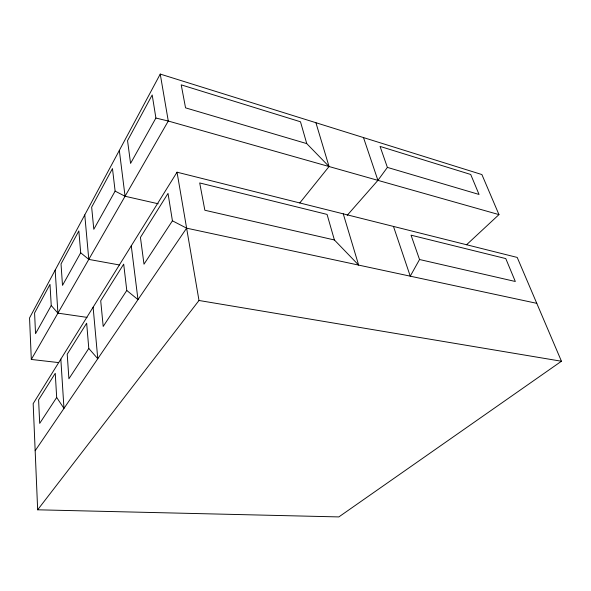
<?xml version="1.0" encoding="UTF-8"?>
<svg xmlns="http://www.w3.org/2000/svg" width="591" height="591" viewBox="0 0 591 591"><rect width="100%" height="100%" fill="white"/><g stroke="black" fill="none" stroke-linecap="round" stroke-linejoin="round"><path stroke-width="0.89" d="M466.543 244.763L498.967 214.614L481.901 174.567L160.242 74.082L29.55 317.928L31.308 359.454L58.716 362.601M51.247 305.532L35.541 333.671L34.581 312.957L49.999 284.382L51.247 305.532L57.911 313.141L87.003 317.367M80.694 252.778L62.498 285.372L61.028 263.933L78.847 230.918L80.694 252.778L88.79 259.397L119.5 264.982M115.119 191.107L93.799 229.301L91.657 207.16L112.475 168.575L115.119 191.107L125.063 196.256L158.218 203.777M155.906 118.037L130.574 163.411L127.545 140.643L152.19 94.959L155.906 118.037L168.28 121.037L498.967 214.614M419.536 259.515L515.322 281.493L505.778 258.585L411.041 235.174L419.536 259.515L410.257 276.174L393.473 226.427M31.308 359.454L168.28 121.037L160.242 74.082M177.034 172.195L33.17 403.638L37.661 509.804L338.85 516.918L561.45 361.241L517.214 257.432L177.034 172.195L198.997 300.487L37.661 509.804M56.677 397.462L39.686 423.392L38.6 399.863L55.251 373.305L56.677 397.462L63.976 408.396L60.836 359.129M88.79 348.446L68.903 378.794L67.219 354.208L86.655 323.203L88.79 348.446L97.781 358.722L93.112 307.202M126.784 290.469L103.196 326.461L100.714 300.782L123.689 264.125L126.784 290.469L137.991 299.63L131.261 245.834M172.424 220.805L143.997 264.192L140.436 237.419L168.021 193.412L172.424 220.805L186.616 228.163L536.776 303.338M35.165 450.741L186.616 228.163M347.183 215.353L377.922 180.358L387.386 167.401L380.057 146.413L470.717 174.478L479.042 194.454L387.386 167.401M299.785 202.949L329.054 166.529L315.904 122.714M198.997 300.487L561.45 361.241M334.403 239.976L204.855 210.248L199.706 182.944L327.067 214.415L334.403 239.976L358.641 265.093L343.26 213.846M306.751 143.613L185.552 107.85L181.223 84.86L300.487 121.783L306.751 143.613L329.054 166.529M363.487 137.577L377.922 180.358M119.33 150.417L125.063 196.256M84.764 214.917L88.79 259.397M55.17 270.131L57.911 313.141"/></g></svg>
